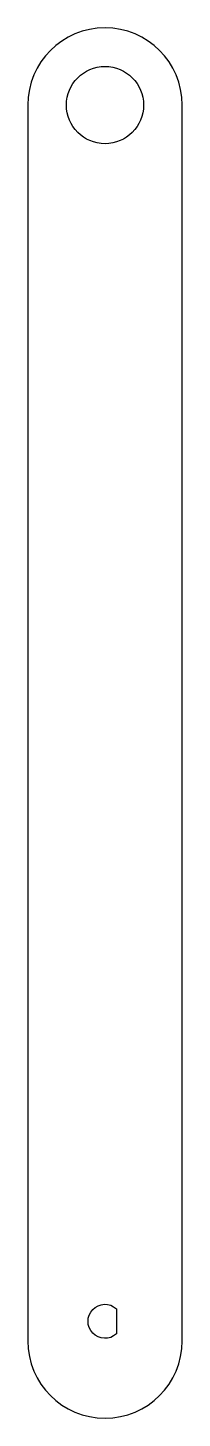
# Model space of a CAD drawing. Header units: inches. Extents: x -2.15 to -1.65, y 0.79 to 5.29.
import ezdxf

# ---------------------------------------------------------------- set-up
doc = ezdxf.new("R2010")
doc.units = ezdxf.units.IN
doc.header["$MEASUREMENT"] = 0

msp = doc.modelspace()

# ---------------------------------------------------------------- linework, layer by layer
for points in [[(-1.6463, 1.0395), (-1.6463, 5.0395, 1), (-2.1463, 5.0395), (-2.1463, 1.0395, 1)], [(-1.8595, 1.144), (-1.8595, 1.0621, -2.242677)]]:
    msp.add_lwpolyline(points, format="xyb", close=True)
msp.add_circle((-1.8963, 5.0395), 0.125)

doc.saveas('drawing.dxf')
